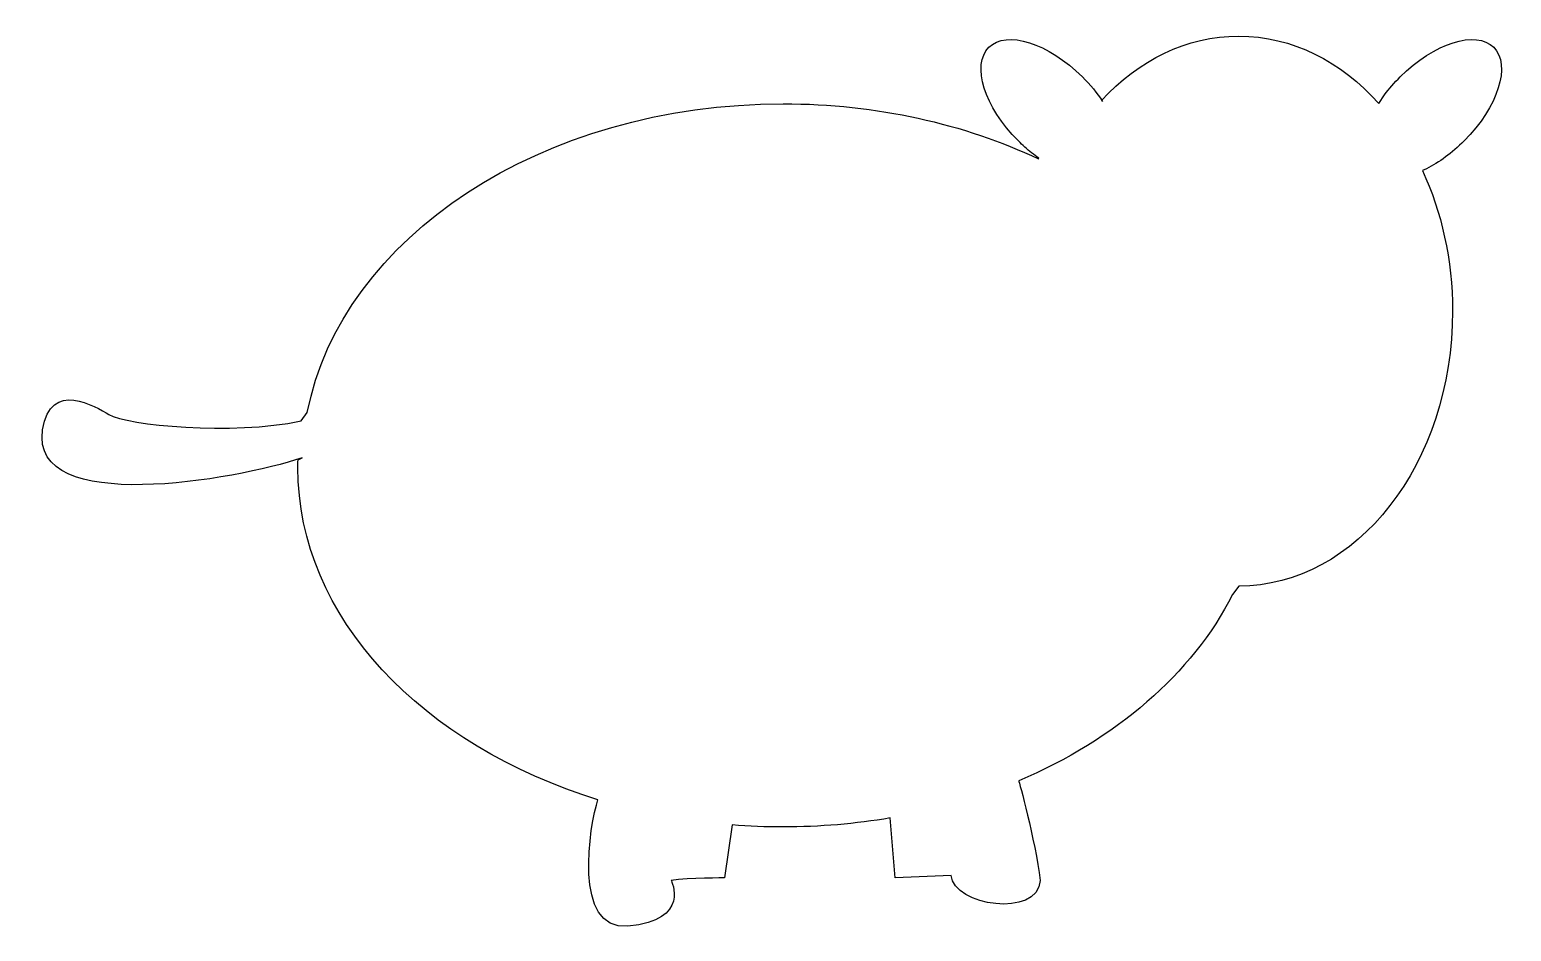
# Model space of a CAD drawing. Header units: centimetres. Extents: x -7.2 to 7.1, y -4.3 to 4.4.
import ezdxf

# ---------------------------------------------------------------- set-up
doc = ezdxf.new("R2010")
doc.units = ezdxf.units.CM
doc.header["$MEASUREMENT"] = 0
doc.layers.add('Camada 1', color=7, linetype='Continuous')

msp = doc.modelspace()

# ---------------------------------------------------------------- linework, layer by layer
at = {"layer": 'Camada 1'}
msp.add_open_spline([(2.50769, 3.16782), (2.53055, 3.14948), (2.55349, 3.1321), (2.57656, 3.11564), (2.57656, 3.11564), (2.57656, 3.11564), (2.57368, 3.10948), (2.57368, 3.10948), (2.57368, 3.10948), (1.85962, 3.446), (1.01515, 3.64063), (0.11014, 3.64063), (0.11014, 3.64063), (-2.22206, 3.64063), (-4.15246, 2.3483), (-4.48178, 0.66478), (-4.48178, 0.66478), (-4.48178, 0.66478), (-4.54269, 0.58286), (-4.54269, 0.58286), (-4.54269, 0.58286), (-5.20724, 0.43964), (-6.22483, 0.54079), (-6.39771, 0.64456), (-6.39771, 0.64456), (-6.52048, 0.71822), (-6.96254, 0.98833), (-7.0362, 0.49721), (-7.0362, 0.49721), (-7.16135, -0.33731), (-5.17491, 0.00905), (-4.53025, 0.22707), (-4.53025, 0.22707), (-4.53025, 0.22707), (-4.57137, 0.2072), (-4.57137, 0.2072), (-4.57137, 0.2072), (-4.57206, 0.1827), (-4.5724, 0.15812), (-4.5724, 0.13343), (-4.5724, 0.13343), (-4.5724, -1.31831), (-3.36815, -2.55172), (-1.67717, -3.07097), (-1.67717, -3.07097), (-1.75625, -3.30931), (-1.9281, -4.34068), (-1.38785, -4.2916), (-1.38785, -4.2916), (-0.77584, -4.23598), (-0.97031, -3.84953), (-0.97031, -3.84953), (-0.97031, -3.84953), (-0.79844, -3.82503), (-0.45466, -3.82503), (-0.45466, -3.82503), (-0.45466, -3.82503), (-0.45466, -3.82503), (-0.38108, -3.31486), (-0.38108, -3.31486), (-0.38108, -3.31486), (-0.2195, -3.32748), (-0.05562, -3.33388), (0.11015, -3.33388), (0.11015, -3.33388), (0.46533, -3.33388), (0.81119, -3.3039), (1.14351, -3.24712), (1.14351, -3.24712), (1.14351, -3.24712), (1.19071, -3.82505), (1.19071, -3.82505), (1.19071, -3.82505), (1.19071, -3.82505), (1.73104, -3.80044), (1.73104, -3.80044), (1.73104, -3.80044), (1.75565, -4.09516), (2.56599, -4.21793), (2.59057, -3.84952), (2.59057, -3.84952), (2.54149, -3.45664), (2.38298, -2.88787), (2.38298, -2.88787), (2.38298, -2.88787), (3.32106, -2.49131), (4.05713, -1.85674), (4.44625, -1.09325), (4.44625, -1.09325), (4.44625, -1.09325), (4.50605, -1.01144), (4.50605, -1.01144), (4.50605, -1.01144), (5.64532, -1.01144), (6.5689, 0.17604), (6.5689, 1.64093), (6.5689, 1.64093), (6.5689, 2.13628), (6.46328, 2.59983), (6.2795, 2.9965), (6.2795, 2.9965), (6.2795, 2.9965), (6.31771, 3.01388), (6.31771, 3.01388), (6.31771, 3.01388), (6.43929, 3.07548), (6.56504, 3.16654), (6.6813, 3.2828), (6.6813, 3.2828), (7.00921, 3.61065), (7.13679, 4.01485), (6.96629, 4.18532), (6.96629, 4.18532), (6.79579, 4.35579), (6.39159, 4.22816), (6.06377, 3.9002), (6.06377, 3.9002), (6.00755, 3.844), (5.95728, 3.78556), (5.9133, 3.72647), (5.9133, 3.72647), (5.9133, 3.72647), (5.85787, 3.6444), (5.85787, 3.6444), (5.85787, 3.6444), (5.49585, 4.04859), (5.02311, 4.29327), (4.50601, 4.29327), (4.50601, 4.29327), (4.00161, 4.29327), (3.53941, 4.06044), (3.18095, 3.6737), (3.18095, 3.6737), (3.18095, 3.6737), (3.19175, 3.6642), (3.19175, 3.6642), (3.19175, 3.6642), (3.13854, 3.7444), (3.07335, 3.82433), (2.99744, 3.90021), (2.99744, 3.90021), (2.66959, 4.22819), (2.26539, 4.35582), (2.09492, 4.18532), (2.09492, 4.18532), (1.92445, 4.01482), (2.052, 3.61064), (2.37993, 3.28277), (2.37993, 3.28277), (2.42157, 3.24116), (2.46433, 3.20279), (2.50769, 3.16782)], degree=3, knots=[0, 0, 0, 0, 0.02564103, 0.02564103, 0.02564103, 0.02564103, 0.05128205, 0.05128205, 0.05128205, 0.05128205, 0.07692308, 0.07692308, 0.07692308, 0.07692308, 0.1025641, 0.1025641, 0.1025641, 0.1025641, 0.12820513, 0.12820513, 0.12820513, 0.12820513, 0.15384615, 0.15384615, 0.15384615, 0.15384615, 0.17948718, 0.17948718, 0.17948718, 0.17948718, 0.20512821, 0.20512821, 0.20512821, 0.20512821, 0.23076923, 0.23076923, 0.23076923, 0.23076923, 0.25641026, 0.25641026, 0.25641026, 0.25641026, 0.28205128, 0.28205128, 0.28205128, 0.28205128, 0.30769231, 0.30769231, 0.30769231, 0.30769231, 0.33333333, 0.33333333, 0.33333333, 0.33333333, 0.35897436, 0.35897436, 0.35897436, 0.35897436, 0.38461538, 0.38461538, 0.38461538, 0.38461538, 0.41025641, 0.41025641, 0.41025641, 0.41025641, 0.43589744, 0.43589744, 0.43589744, 0.43589744, 0.46153846, 0.46153846, 0.46153846, 0.46153846, 0.48717949, 0.48717949, 0.48717949, 0.48717949, 0.51282051, 0.51282051, 0.51282051, 0.51282051, 0.53846154, 0.53846154, 0.53846154, 0.53846154, 0.56410256, 0.56410256, 0.56410256, 0.56410256, 0.58974359, 0.58974359, 0.58974359, 0.58974359, 0.61538462, 0.61538462, 0.61538462, 0.61538462, 0.64102564, 0.64102564, 0.64102564, 0.64102564, 0.66666667, 0.66666667, 0.66666667, 0.66666667, 0.69230769, 0.69230769, 0.69230769, 0.69230769, 0.71794872, 0.71794872, 0.71794872, 0.71794872, 0.74358974, 0.74358974, 0.74358974, 0.74358974, 0.76923077, 0.76923077, 0.76923077, 0.76923077, 0.79487179, 0.79487179, 0.79487179, 0.79487179, 0.82051282, 0.82051282, 0.82051282, 0.82051282, 0.84615385, 0.84615385, 0.84615385, 0.84615385, 0.87179487, 0.87179487, 0.87179487, 0.87179487, 0.8974359, 0.8974359, 0.8974359, 0.8974359, 0.92307692, 0.92307692, 0.92307692, 0.92307692, 0.94871795, 0.94871795, 0.94871795, 0.94871795, 1, 1, 1, 1], dxfattribs=at)

doc.saveas('drawing.dxf')
